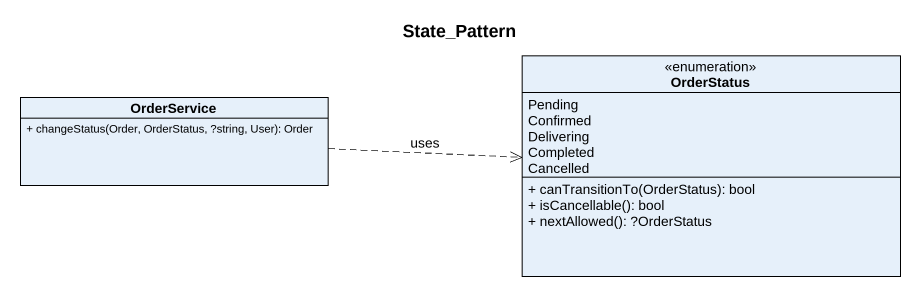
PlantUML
@startuml
title State_Pattern
hide circle
hide empty members
skinparam classAttributeIconSize 0
enum OrderStatus {
  Pending
  Confirmed
  Delivering
  Completed
  Cancelled
  + canTransitionTo(OrderStatus): bool
  + isCancellable(): bool
  + nextAllowed(): ?OrderStatus
}
class OrderService {
  + changeStatus(Order, OrderStatus, ?string, User): Order
}
OrderService .right.> OrderStatus : uses
@enduml
